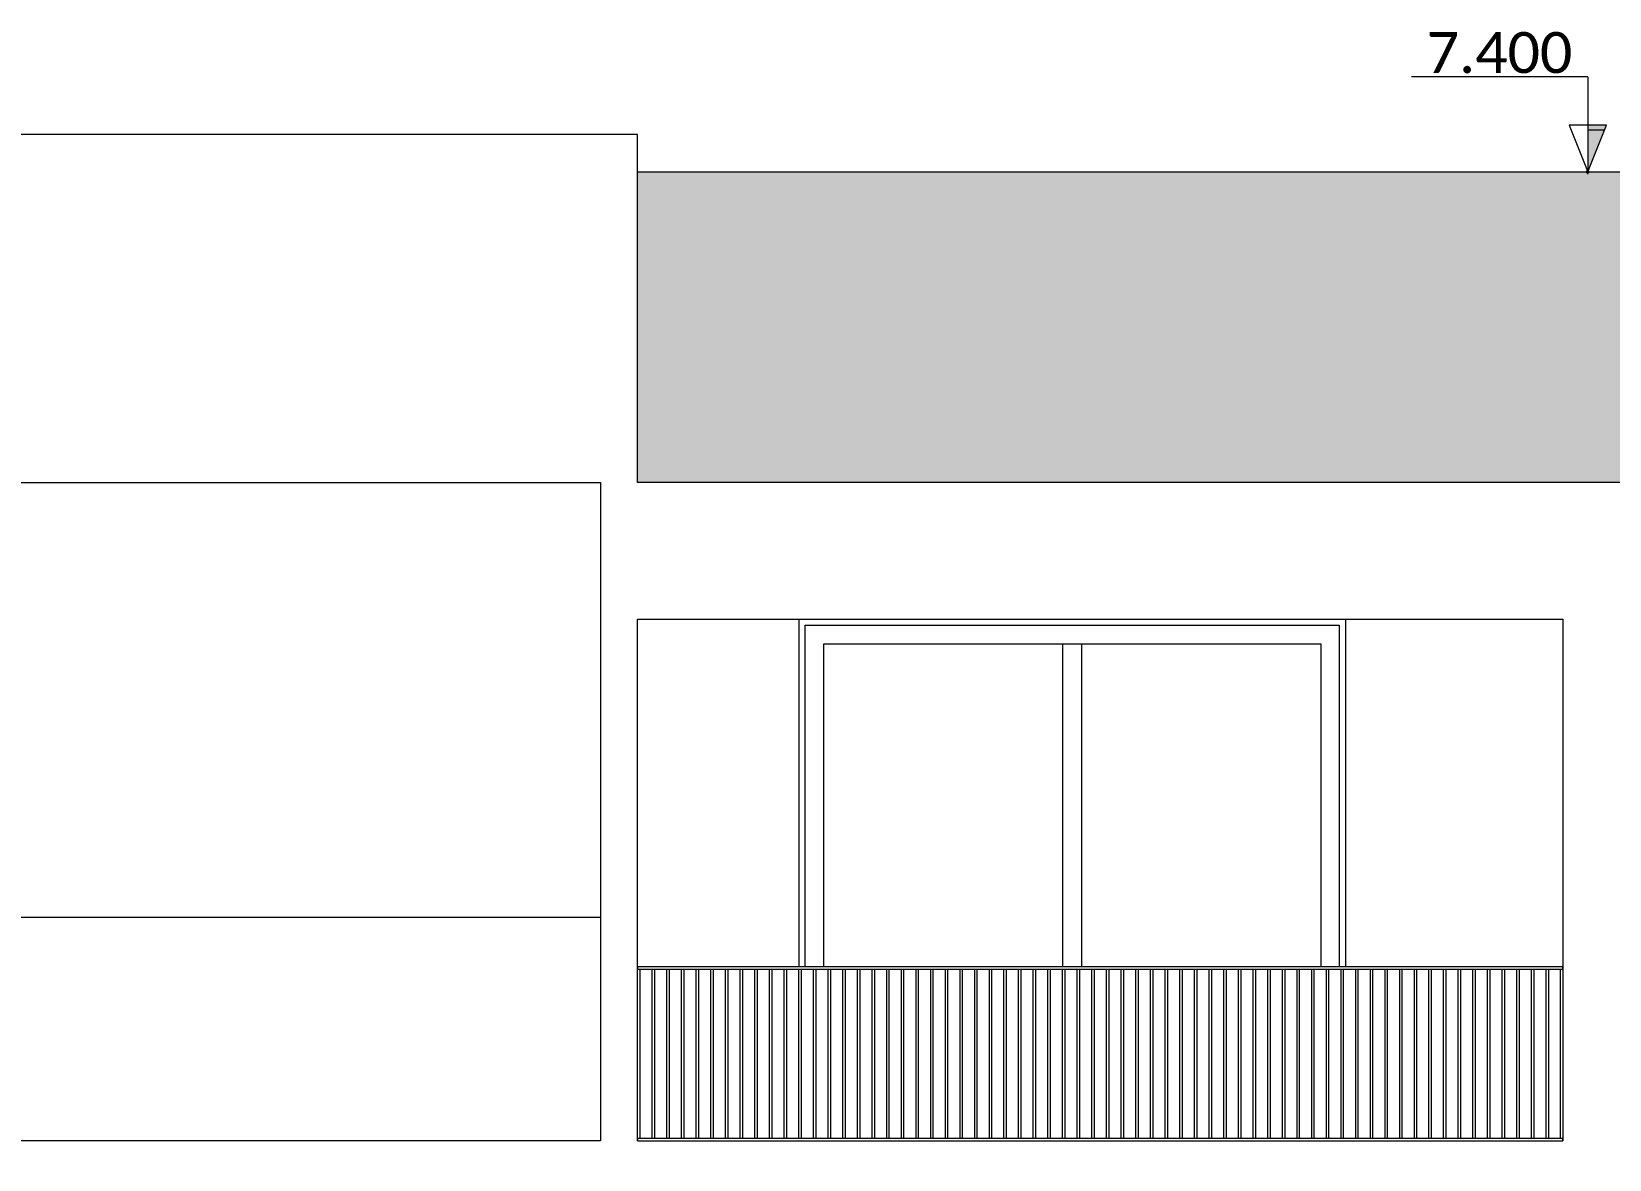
# Model space of a CAD drawing. Header units: metres. Extents: x -197 to 1099, y -24 to 14.
# Drawn here: x 768.82 to 775.17, y 3.43 to 7.96 of the extents above; entities that cross this region are included whole.
import ezdxf
from ezdxf.enums import TextEntityAlignment as Align

# ---------------------------------------------------------------- set-up
doc = ezdxf.new("R2010")
doc.units = ezdxf.units.M
doc.header["$LTSCALE"] = 0.001
doc.header["$PDMODE"] = 34
doc.header["$PDSIZE"] = 0.01
doc.layers.get('0').update_dxf_attribs({"lineweight": 13, "true_color": 0x000000})
for name, color, linetype, lineweight, true_color in [('Jach-Anotaciones-CalidaddeLínea  0.13', 7, 'Continuous', 13, 0x000000), ('Jach-Anotaciones-CalidaddeLínea 0.09', 7, 'Continuous', 9, 0x000000), ('Jach-Anotaciones-Hatch-Lum50%', 9, 'Continuous', 13, 0x808080), ('JACH-Anotaciones-Textos-Lum75% @ 0.075', 7, 'Continuous', 13, 0x404040), ('JACH-Arq-Muros03Bajos', 7, 'Continuous', 13, 0x404040), ('JACH-Arq-Ventanas-BajasyPisoTecho', 7, 'Continuous', 13, 0x404040)]:
    doc.layers.add(name, color=color, linetype=linetype, lineweight=lineweight, true_color=true_color)
doc.styles.add('02a-Calibri-JACH(1.8mm)', font='calibri.ttf', dxfattribs={"height": 2.2})

# ---------------------------------------------------------------- blocks, each defined once
blk = doc.blocks.new('*U263')
at = {"lineweight": 0, "ltscale": 100}
h = blk.add_hatch(dxfattribs=at)
h.set_pattern_fill('ANGLE', color=256)
h.set_pattern_definition([(0, (169.421, 45.032), (0, 6.985), [5.08, -1.905]), (90, (169.421, 45.032), (-6.985, 4e-16), [5.08, -1.905])])
h.paths.add_polyline_path([(0, 2.5), (0, 0), (1, 2.5)])
h = blk.add_hatch(color=256, dxfattribs=at)
h.dxf.hatch_style = 1
h.paths.add_polyline_path([(0, 2.5), (0, 0), (1, 2.5)])
for points in [[(0, 5.099), (-9.466, 5.099)], [(0, 5.099), (0, 1.25)]]:
    blk.add_lwpolyline(points, dxfattribs=at)
for points in [[(0, 0), (1, 2.5), (-1, 2.5)], [(0, 2.5), (0, 0), (1, 2.5)]]:
    blk.add_lwpolyline(points, close=True, dxfattribs=at)
blk.add_point((0, 0), dxfattribs=at)
at = {"lineweight": 0, "ltscale": 100, "style": '02a-Calibri-JACH(1.8mm)'}
blk.add_attdef('ALT', text='', height=2.2, dxfattribs=at).set_placement((-4.733, 6.401), align=Align.MIDDLE_CENTER)

msp = doc.modelspace()

# ---------------------------------------------------------------- hatches: boundary and pattern name
at = {"layer": 'Jach-Anotaciones-Hatch-Lum50%', "ltscale": 100}
h = msp.add_hatch(dxfattribs=at)
h.set_pattern_fill('218', color=256, scale=0.13, pattern_type=2)
h.set_pattern_definition([(0, (502.60964, 0.04875), (0.26, 0.13), [0.0325, -0.2275]), (0, (502.60964, 0.065), (0.26, 0.13), [0.0325, -0.0975]), (0, (502.73964, 0.08125), (0.26, 0.13), [0.0325, -0.2275]), (0, (502.54464, 0), (0.26, 0.13), [0.01625, -0.13, 0.01625, -0.0975]), (45, (502.56089, 0.0325), (0, 0.13), [0.02298097, -0.34471456]), (45, (502.54464, 0.08125), (0, 0.13), [0.016419, -0.35127653]), (45, (502.54464, 0.0975), (0, 0.13), [0.019695, -0.34800053]), (135, (502.70714, 0.0975), (1e-17, 0.13), [0.019695, -0.34800053]), (135, (502.70714, 0.08125), (1e-17, 0.13), [0.016419, -0.35127653]), (135, (502.69089, 0.0325), (1e-17, 0.13), [0.02298097, -0.34471456]), (26.56505, (502.57714, 0.0325), (-7e-12, 0.13), [0.0363361, -0.25435273]), (26.56505, (502.57714, 0.04875), (-7e-12, 0.13), [0.0363361, -0.25435273]), (26.56505, (502.51214, 0.065), (-7e-12, 0.13), [0.0363361, -0.25435273]), (26.56505, (502.51214, 0.08125), (-7e-12, 0.13), [0.0363361, -0.25435273]), (63.43495, (502.544635, 0), (7e-12, 0.13), [0.0363361, -0.54504157]), (63.43495, (502.560885, 0), (7e-12, 0.13), [0.0363361, -0.54504157]), (116.56505, (502.690885, 0), (-7e-12, 0.13), [0.0363361, -0.54504157]), (116.56505, (502.707135, 0), (-7e-12, 0.13), [0.0363361, -0.54504157]), (153.43495, (502.67464, 0.0325), (7e-12, 0.13), [0.0363361, -0.25435273]), (153.43495, (502.67464, 0.04875), (7e-12, 0.13), [0.0363361, -0.25435273]), (153.43495, (502.73964, 0.065), (7e-12, 0.13), [0.0363361, -0.25435273]), (153.43495, (502.73964, 0.08125), (7e-12, 0.13), [0.0363361, -0.25435273]), (82.8749837, (502.544635, 0), (6e-14, 0.13), [0.13101166, -1.96517535]), (97.1250163, (502.707135, 0), (-6e-14, 0.13), [0.13101166, -1.96517535])])
h.paths.add_polyline_path([(771.25722, 6.15), (771.25722, 7.4), (778.90722, 7.4), (778.90722, 7.90159), (783.65722, 7.90159), (783.65722, 6.15)])

# ---------------------------------------------------------------- linework, layer by layer
at = {"layer": 'Jach-Anotaciones-CalidaddeLínea  0.13', "ltscale": 100}
for points in [[(771.25722, 6.15), (771.25722, 7.4), (778.90722, 7.4), (778.90722, 7.90159), (783.65722, 7.90159), (783.65722, 6.15)], [(786.75722, 3.35), (786.75722, 3.5), (786.90722, 3.5), (786.90722, 6.15), (771.25722, 6.15), (771.25722, 7.55), (765.43112, 7.55), (765.43112, 3.5), (765.58112, 3.5), (765.58112, 3.35)], [(765.58112, 6.15), (771.10722, 6.15), (771.10722, 3.5), (765.58112, 3.5)], [(774.98222, 3.5), (771.25722, 3.5), (771.25722, 5.6), (774.98222, 5.6)], [(771.90722, 5.6), (774.10722, 5.6), (774.10722, 3.5), (771.90722, 3.5)], [(771.93222, 5.575), (774.08222, 5.575), (774.08222, 3.525), (771.93222, 3.525)], [(772.00722, 5.5), (774.00722, 5.5), (774.00722, 3.6), (772.00722, 3.6)]]:
    msp.add_lwpolyline(points, close=True, dxfattribs=at)
at = {"layer": 'Jach-Anotaciones-CalidaddeLínea 0.09', "ltscale": 100}
msp.add_lwpolyline([(768.66722, 3.5), (768.66722, 4.4), (771.10722, 4.4)], dxfattribs=at)
at = {"layer": 'JACH-Arq-Muros03Bajos', "ltscale": 100}
msp.add_lwpolyline([(771.25722, 4.2), (774.98222, 4.2), (774.98222, 3.5), (771.25722, 3.5)], close=True, dxfattribs=at)
at = {"layer": 'JACH-Arq-Ventanas-BajasyPisoTecho', "ltscale": 100}
msp.add_lwpolyline([(772.96972, 5.5), (773.04472, 5.5), (773.04472, 3.6), (772.96972, 3.6)], close=True, dxfattribs=at)

# ---------------------------------------------------------------- block references
at = {"layer": 'JACH-Anotaciones-Textos-Lum75% @ 0.075', "ltscale": 100, "xscale": 0.075, "yscale": 0.075, "zscale": 0.075}
msp.add_blockref('*U263', (775.08222, 7.4), dxfattribs=at).add_auto_attribs({'ALT': '7.400'})

# ---------------------------------------------------------------- next in the draw order: wipeouts: each hides what was drawn before it
at = {"ltscale": 100}
msp.add_wipeout([(771.25722, 4.2), (774.98222, 4.2), (774.98222, 3.5), (771.25722, 3.5)], dxfattribs=at).dxf.layer = 'JACH-Arq-Muros03Bajos'

# ---------------------------------------------------------------- next in the draw order: linework, layer by layer
at = {"layer": 'Jach-Anotaciones-CalidaddeLínea  0.13', "ltscale": 100}
for points in [[(771.25722, 4.191), (774.98222, 4.191), (774.98222, 4.2), (771.25722, 4.2)], [(771.25722, 3.5), (774.98222, 3.5), (774.98222, 3.509), (771.25722, 3.509)]]:
    msp.add_lwpolyline(points, close=True, dxfattribs=at)
at = {"layer": 'Jach-Anotaciones-CalidaddeLínea 0.09', "ltscale": 100}
for points in [[(771.25722, 4.191), (771.26622, 4.191), (771.26622, 3.509), (771.25722, 3.509)], [(771.31622, 4.191), (771.32522, 4.191), (771.32522, 3.509), (771.31622, 3.509)], [(771.37522, 4.191), (771.38422, 4.191), (771.38422, 3.509), (771.37522, 3.509)], [(771.43422, 4.191), (771.44322, 4.191), (771.44322, 3.509), (771.43422, 3.509)], [(771.49322, 4.191), (771.50222, 4.191), (771.50222, 3.509), (771.49322, 3.509)], [(771.55222, 4.191), (771.56122, 4.191), (771.56122, 3.509), (771.55222, 3.509)], [(771.61122, 4.191), (771.62022, 4.191), (771.62022, 3.509), (771.61122, 3.509)], [(771.67022, 4.191), (771.67922, 4.191), (771.67922, 3.509), (771.67022, 3.509)], [(771.72922, 4.191), (771.73822, 4.191), (771.73822, 3.509), (771.72922, 3.509)], [(771.78822, 4.191), (771.79722, 4.191), (771.79722, 3.509), (771.78822, 3.509)], [(771.84722, 4.191), (771.85622, 4.191), (771.85622, 3.509), (771.84722, 3.509)], [(771.90622, 4.191), (771.91522, 4.191), (771.91522, 3.509), (771.90622, 3.509)], [(771.96522, 4.191), (771.97422, 4.191), (771.97422, 3.509), (771.96522, 3.509)], [(772.02422, 4.191), (772.03322, 4.191), (772.03322, 3.509), (772.02422, 3.509)], [(772.08322, 4.191), (772.09222, 4.191), (772.09222, 3.509), (772.08322, 3.509)], [(772.14222, 4.191), (772.15122, 4.191), (772.15122, 3.509), (772.14222, 3.509)], [(772.20122, 4.191), (772.21022, 4.191), (772.21022, 3.509), (772.20122, 3.509)], [(772.26022, 4.191), (772.26922, 4.191), (772.26922, 3.509), (772.26022, 3.509)], [(772.31922, 4.191), (772.32822, 4.191), (772.32822, 3.509), (772.31922, 3.509)], [(772.37822, 4.191), (772.38722, 4.191), (772.38722, 3.509), (772.37822, 3.509)], [(772.43722, 4.191), (772.44622, 4.191), (772.44622, 3.509), (772.43722, 3.509)], [(772.49622, 4.191), (772.50522, 4.191), (772.50522, 3.509), (772.49622, 3.509)], [(772.55522, 4.191), (772.56422, 4.191), (772.56422, 3.509), (772.55522, 3.509)], [(772.61422, 4.191), (772.62322, 4.191), (772.62322, 3.509), (772.61422, 3.509)], [(772.67322, 4.191), (772.68222, 4.191), (772.68222, 3.509), (772.67322, 3.509)], [(772.73222, 4.191), (772.74122, 4.191), (772.74122, 3.509), (772.73222, 3.509)], [(772.79122, 4.191), (772.80022, 4.191), (772.80022, 3.509), (772.79122, 3.509)], [(772.85022, 4.191), (772.85922, 4.191), (772.85922, 3.509), (772.85022, 3.509)], [(772.90922, 4.191), (772.91822, 4.191), (772.91822, 3.509), (772.90922, 3.509)], [(772.96822, 4.191), (772.97722, 4.191), (772.97722, 3.509), (772.96822, 3.509)], [(773.02722, 4.191), (773.03622, 4.191), (773.03622, 3.509), (773.02722, 3.509)], [(773.08622, 4.191), (773.09522, 4.191), (773.09522, 3.509), (773.08622, 3.509)], [(773.14522, 4.191), (773.15422, 4.191), (773.15422, 3.509), (773.14522, 3.509)], [(773.20422, 4.191), (773.21322, 4.191), (773.21322, 3.509), (773.20422, 3.509)], [(773.26322, 4.191), (773.27222, 4.191), (773.27222, 3.509), (773.26322, 3.509)], [(773.32222, 4.191), (773.33122, 4.191), (773.33122, 3.509), (773.32222, 3.509)], [(773.38122, 4.191), (773.39022, 4.191), (773.39022, 3.509), (773.38122, 3.509)], [(773.44022, 4.191), (773.44922, 4.191), (773.44922, 3.509), (773.44022, 3.509)], [(773.49922, 4.191), (773.50822, 4.191), (773.50822, 3.509), (773.49922, 3.509)], [(773.55822, 4.191), (773.56722, 4.191), (773.56722, 3.509), (773.55822, 3.509)], [(773.61722, 4.191), (773.62622, 4.191), (773.62622, 3.509), (773.61722, 3.509)], [(773.67622, 4.191), (773.68522, 4.191), (773.68522, 3.509), (773.67622, 3.509)], [(773.73522, 4.191), (773.74422, 4.191), (773.74422, 3.509), (773.73522, 3.509)], [(773.79422, 4.191), (773.80322, 4.191), (773.80322, 3.509), (773.79422, 3.509)], [(773.85322, 4.191), (773.86222, 4.191), (773.86222, 3.509), (773.85322, 3.509)], [(773.91222, 4.191), (773.92122, 4.191), (773.92122, 3.509), (773.91222, 3.509)], [(773.97122, 4.191), (773.98022, 4.191), (773.98022, 3.509), (773.97122, 3.509)], [(774.03022, 4.191), (774.03922, 4.191), (774.03922, 3.509), (774.03022, 3.509)], [(774.08922, 4.191), (774.09822, 4.191), (774.09822, 3.509), (774.08922, 3.509)], [(774.14822, 4.191), (774.15722, 4.191), (774.15722, 3.509), (774.14822, 3.509)], [(774.20722, 4.191), (774.21622, 4.191), (774.21622, 3.509), (774.20722, 3.509)], [(774.26622, 4.191), (774.27522, 4.191), (774.27522, 3.509), (774.26622, 3.509)], [(774.32522, 4.191), (774.33422, 4.191), (774.33422, 3.509), (774.32522, 3.509)], [(774.38422, 4.191), (774.39322, 4.191), (774.39322, 3.509), (774.38422, 3.509)], [(774.44322, 4.191), (774.45222, 4.191), (774.45222, 3.509), (774.44322, 3.509)], [(774.50222, 4.191), (774.51122, 4.191), (774.51122, 3.509), (774.50222, 3.509)], [(774.56122, 4.191), (774.57022, 4.191), (774.57022, 3.509), (774.56122, 3.509)], [(774.62022, 4.191), (774.62922, 4.191), (774.62922, 3.509), (774.62022, 3.509)], [(774.67922, 4.191), (774.68822, 4.191), (774.68822, 3.509), (774.67922, 3.509)], [(774.73822, 4.191), (774.74722, 4.191), (774.74722, 3.509), (774.73822, 3.509)], [(774.79722, 4.191), (774.80622, 4.191), (774.80622, 3.509), (774.79722, 3.509)], [(774.85622, 4.191), (774.86522, 4.191), (774.86522, 3.509), (774.85622, 3.509)], [(774.91522, 4.191), (774.92422, 4.191), (774.92422, 3.509), (774.91522, 3.509)], [(774.97322, 4.191), (774.98222, 4.191), (774.98222, 3.509), (774.97322, 3.509)]]:
    msp.add_lwpolyline(points, close=True, dxfattribs=at)

doc.saveas('drawing.dxf')
